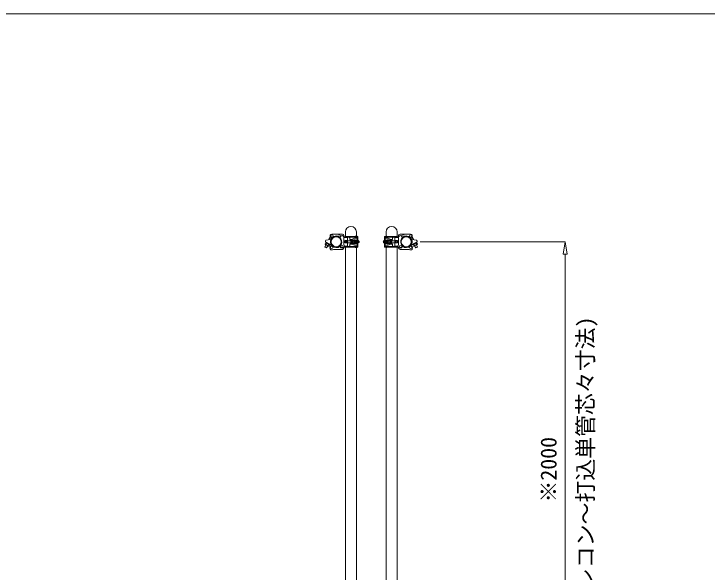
# Model space of a CAD drawing. Units: millimetres, scale not verified. Extents: x -10075 to 10075, y -16938 to 16938.
# Drawn here: x 56 to 3099, y -5512 to -3062 of the extents above; entities that cross this region are included whole.
import ezdxf
from ezdxf.enums import TextEntityAlignment as Align

# ---------------------------------------------------------------- set-up
doc = ezdxf.new("R2010")
doc.units = ezdxf.units.MM
doc.header["$LTSCALE"] = 90
for name, color, linetype, lineweight in [('0-B_図面枠', 134, 'Continuous', 18), ('0-C_寸法', 134, 'Continuous', 18), ('1-0_単管ｸﾗﾝﾌﾟ', 134, 'Continuous', 18)]:
    doc.layers.add(name, color=color, linetype=linetype, lineweight=lineweight)
doc.styles.add('ＭＳ ゴシック', font='')
doc.styles.get('ＭＳ ゴシック').set_extended_font_data('MS Gothic')

msp = doc.modelspace()

# ---------------------------------------------------------------- linework, layer by layer
at = {"layer": '0-B_図面枠'}
msp.add_lwpolyline([(-10075.16, -3062.5), (10049.84, -3062.5), (10049.84, -16937.5), (-10075.16, -16937.5)], close=True, dxfattribs=at)
at = {"layer": '0-C_寸法'}
for p, q in [((1839.82, -4062.5), (2476.84, -4062.5)), ((2466.67, -4117.5), (2475.84, -4062.5)), ((2475.84, -4062.5), (2485.01, -4117.5)), ((2466.67, -4117.5), (2485.01, -4117.5)), ((2475.84, -4117.5), (2475.84, -6007.5))]:
    msp.add_line(p, q, dxfattribs=at)
at = {"layer": '1-0_単管ｸﾗﾝﾌﾟ'}
for p, q in [((1444.94, -4039.76), (1437.42, -4053.82)), ((1445.5, -4040.83), (1438.61, -4053.72)), ((1440.44, -4048.16), (1441.97, -4047.21)), ((1441.18, -4046.79), (1449.99, -4051.5)), ((1447.95, -4053.22), (1452.56, -4044.6)), ((1448.1, -4055.04), (1453.75, -4044.47)), ((1498.01, -4028.61), (1452.28, -4028.61)), ((1492.9, -4036.77), (1477.75, -4028.67)), ((1504.5, -4074.81), (1504.5, -4040.46)), ((1505.02, -4075.46), (1505.02, -4035.61)), ((1505.12, -4043.5), (1521.02, -4043.5)), ((1510.02, -4039.51), (1566.02, -4039.51)), ((1510.02, -4042), (1566.02, -4042)), ((1511.22, -4039.51), (1511.22, -4019.5)), ((1521.02, -4043.5), (1521.02, -4081.5)), ((1522.02, -4042), (1522.02, -4039.51)), ((1530.02, -4042), (1530.02, -4039.51)), ((1532.9, -4052), (1530.02, -4042)), ((1551.01, -4046.93), (1538.9, -4052)), ((1551.01, -4046.93), (1562.01, -4046.93)), ((1559.82, -4019.5), (1559.82, -4037.67)), ((1562.99, -4044.01), (1566.02, -4044.01)), ((1563.01, -4043), (1566.02, -4043)), ((1563.02, -4039.51), (1563.02, -4057.51)), ((1566.02, -4039.51), (1566.02, -4057.51)), ((1739.66, -4039.51), (1683.66, -4039.51)), ((1683.66, -4039.51), (1683.66, -4057.51)), ((1739.66, -4042), (1683.66, -4042)), ((1686.67, -4043), (1683.66, -4043)), ((1686.68, -4044.01), (1683.66, -4044.01)), ((1686.66, -4039.51), (1686.66, -4057.51)), ((1698.66, -4046.93), (1687.66, -4046.93)), ((1689.86, -4019.5), (1689.86, -4037.67)), ((1698.66, -4046.93), (1710.78, -4052)), ((1716.78, -4052), (1719.66, -4042)), ((1719.66, -4042), (1719.66, -4039.51)), ((1727.66, -4042), (1727.66, -4039.51)), ((1744.56, -4043.5), (1728.66, -4043.5)), ((1728.66, -4043.5), (1728.66, -4081.5)), ((1738.46, -4039.51), (1738.46, -4019.5)), ((1744.66, -4075.46), (1744.66, -4035.61)), ((1745.18, -4074.81), (1745.18, -4040.46)), ((1751.66, -4028.61), (1797.41, -4028.61)), ((1756.77, -4036.77), (1771.93, -4028.67)), ((1801.57, -4055.04), (1795.92, -4044.47)), ((1801.74, -4053.22), (1797.13, -4044.6)), ((1808.51, -4046.79), (1799.69, -4051.5)), ((1804.19, -4040.83), (1811.08, -4053.72)), ((1804.74, -4039.76), (1812.27, -4053.82)), ((1809.23, -4048.16), (1807.71, -4047.21)), ((1425.91, -4075.33), (1421.23, -4084.07)), ((1426.8, -4075.79), (1421.41, -4085.87)), ((1423.05, -4073.79), (1437.6, -4081.57)), ((1426.22, -4064.15), (1424.92, -4065.45)), ((1425.44, -4066), (1426.38, -4064.24)), ((1442.75, -4075.25), (1425.44, -4066)), ((1426.22, -4064.15), (1449.68, -4076.69)), ((1443.7, -4073.49), (1426.38, -4064.24)), ((1429.77, -4068.32), (1426.42, -4074.57)), ((1438.42, -4072.94), (1435.08, -4079.2)), ((1443.7, -4073.49), (1442.75, -4075.25)), ((1447.25, -4052.96), (1448.67, -4053.49)), ((1449.26, -4052.88), (1449.2, -4051.08)), ((1509.02, -4057.61), (1509.02, -4067.4)), ((1510.02, -4057.51), (1521.02, -4057.51)), ((1510.02, -4057.51), (1510.02, -4067.5)), ((1510.02, -4067.5), (1521.02, -4067.5)), ((1514.3, -4058.5), (1543.56, -4058.5)), ((1514.3, -4066.51), (1543.56, -4066.51)), ((1518.02, -4057.51), (1518.02, -4067.5)), ((1532.9, -4073), (1530.02, -4083)), ((1532.9, -4057), (1544.32, -4057)), ((1532.9, -4068), (1544.32, -4068)), ((1536.88, -4057.51), (1544.03, -4057.51)), ((1536.88, -4067.5), (1544.03, -4067.5)), ((1551.01, -4078.07), (1538.9, -4073)), ((1545.51, -4057), (1550.51, -4057)), ((1545.51, -4068), (1550.51, -4068)), ((1547.78, -4053.5), (1555.04, -4053.5)), ((1547.78, -4071.5), (1555.04, -4071.5)), ((1553.13, -4058.5), (1568.02, -4058.5)), ((1553.13, -4066.51), (1568.02, -4066.51)), ((1554.07, -4057.51), (1568.87, -4057.51)), ((1554.07, -4067.5), (1568.87, -4067.5)), ((1557.6, -4054.93), (1562.01, -4054.93)), ((1557.6, -4070.07), (1562.01, -4070.07)), ((1563.02, -4085.51), (1563.02, -4067.5)), ((1566.02, -4067.5), (1566.02, -4085.51)), ((1569.64, -4057.75), (1568.87, -4057.51)), ((1569.64, -4067.25), (1568.87, -4067.5)), ((1680.05, -4057.75), (1680.8, -4057.51)), ((1680.05, -4067.25), (1680.8, -4067.5)), ((1695.61, -4057.51), (1680.8, -4057.51)), ((1695.61, -4067.5), (1680.8, -4067.5)), ((1696.55, -4058.5), (1681.65, -4058.5)), ((1696.55, -4066.51), (1681.65, -4066.51)), ((1683.66, -4067.5), (1683.66, -4085.51)), ((1686.66, -4085.51), (1686.66, -4067.5)), ((1692.08, -4054.93), (1687.66, -4054.93)), ((1692.08, -4070.07), (1687.66, -4070.07)), ((1701.9, -4053.5), (1694.64, -4053.5)), ((1701.9, -4071.5), (1694.64, -4071.5)), ((1698.66, -4078.07), (1710.78, -4073)), ((1704.17, -4057), (1699.17, -4057)), ((1704.17, -4068), (1699.17, -4068)), ((1716.78, -4057), (1705.37, -4057)), ((1716.78, -4068), (1705.37, -4068)), ((1712.81, -4057.51), (1705.64, -4057.51)), ((1712.81, -4067.5), (1705.64, -4067.5)), ((1735.38, -4058.5), (1706.12, -4058.5)), ((1735.38, -4066.51), (1706.12, -4066.51)), ((1716.78, -4073), (1719.66, -4083)), ((1739.66, -4057.51), (1728.66, -4057.51)), ((1739.66, -4067.5), (1728.66, -4067.5)), ((1731.66, -4057.51), (1731.66, -4067.5)), ((1739.66, -4057.51), (1739.66, -4067.5)), ((1740.66, -4057.61), (1740.66, -4067.4)), ((1823.45, -4064.15), (1799.99, -4076.69)), ((1800.42, -4052.88), (1800.48, -4051.08)), ((1802.42, -4052.96), (1801.02, -4053.49)), ((1805.99, -4073.49), (1823.29, -4064.24)), ((1805.99, -4073.49), (1806.93, -4075.25)), ((1824.24, -4066), (1806.93, -4075.25)), ((1811.25, -4072.94), (1814.6, -4079.2)), ((1826.63, -4073.79), (1812.08, -4081.57)), ((1819.91, -4068.32), (1823.26, -4074.57)), ((1822.88, -4075.79), (1828.27, -4085.87)), ((1824.24, -4066), (1823.29, -4064.24)), ((1823.45, -4064.15), (1824.76, -4065.45)), ((1823.76, -4075.33), (1828.44, -4084.07)), ((1430.06, -4088.79), (1421.23, -4084.07)), ((1433.85, -4079.57), (1428.46, -4089.64)), ((1428.46, -4089.64), (1430.06, -4088.79)), ((1434.73, -4080.04), (1430.06, -4088.79)), ((1443.92, -4095.22), (1446.05, -4093.1)), ((1498.01, -4095.77), (1458.92, -4095.77)), ((1503.94, -4089.81), (1501.83, -4087.68)), ((1507.17, -4081.5), (1521.02, -4081.5)), ((1510.02, -4083), (1566.02, -4083)), ((1510.02, -4085.51), (1566.02, -4085.51)), ((1511.22, -6008), (1511.22, -4085.51)), ((1521.02, -4081.5), (1519.43, -4083)), ((1522.02, -4085.51), (1522.02, -4083)), ((1530.02, -4085.51), (1530.02, -4083)), ((1551.01, -4078.07), (1562.01, -4078.07)), ((1559.82, -4087.33), (1559.82, -6008)), ((1562.99, -4081), (1566.02, -4081)), ((1563.01, -4082), (1566.02, -4082)), ((1686.68, -4081), (1683.66, -4081)), ((1686.67, -4082), (1683.66, -4082)), ((1739.66, -4083), (1683.66, -4083)), ((1739.66, -4085.51), (1683.66, -4085.51)), ((1698.66, -4078.07), (1687.66, -4078.07)), ((1719.66, -4085.51), (1719.66, -4083)), ((1727.66, -4085.51), (1727.66, -4083)), ((1742.51, -4081.5), (1728.66, -4081.5)), ((1728.66, -4081.5), (1730.24, -4083)), ((1738.46, -6036.5), (1738.46, -4085.51)), ((1745.74, -4089.81), (1747.85, -4087.68)), ((1751.66, -4095.77), (1790.76, -4095.77)), ((1805.75, -4095.22), (1803.63, -4093.1)), ((1814.94, -4080.04), (1819.63, -4088.79)), ((1815.82, -4079.57), (1821.21, -4089.64)), ((1819.63, -4088.79), (1828.44, -4084.07)), ((1821.21, -4089.64), (1819.63, -4088.79))]:
    msp.add_line(p, q, dxfattribs=at)
for points in [[(1530.02, -4042), (1532.9, -4057), (1532.9, -4052), (1538.9, -4052)], [(1719.66, -4042), (1716.78, -4057), (1716.78, -4052), (1710.78, -4052)], [(1425.44, -4066), (1422.1, -4072.26), (1423.05, -4073.79)], [(1423.82, -4060.25), (1425.8, -4054.84), (1447.25, -4052.96)], [(1442.75, -4075.25), (1439.41, -4081.52), (1437.6, -4081.57)], [(1530.02, -4083), (1532.9, -4068), (1532.9, -4073), (1538.9, -4073)], [(1719.66, -4083), (1716.78, -4068), (1716.78, -4073), (1710.78, -4073)], [(1825.87, -4060.25), (1823.89, -4054.84), (1802.42, -4052.96)], [(1806.93, -4075.25), (1810.27, -4081.52), (1812.08, -4081.57)], [(1824.24, -4066), (1827.59, -4072.26), (1826.63, -4073.79)], [(1428.46, -4089.64), (1421.41, -4085.87), (1421.23, -4084.07)], [(1689.86, -4087.33), (1689.86, -6038.49), (1725.65, -6038.49)], [(1821.21, -4089.64), (1828.27, -4085.87), (1828.44, -4084.07)]]:
    msp.add_lwpolyline(points, dxfattribs=at)
for centre, radius in [((1452.29, -4036.61), 5), ((1471.23, -4062.5), 21.8), ((1778.44, -4062.5), 21.8), ((1797.39, -4036.61), 5), ((1496.19, -4082.01), 5), ((1753.5, -4082.01), 5), ((1451.72, -4087.46), 5), ((1797.96, -4087.46), 5)]:
    msp.add_circle(centre, radius, dxfattribs=at)
for centre, radius, start, end in [((1535.52, -4019.5), 24.3, 0, 180), ((1714.16, -4019.5), 24.3, 0, 180), ((1452.29, -4036.61), 8, 89.555, 294.53), ((1471.23, -4062.5), 24.3, 158.23, 141.61), ((1471.23, -4062.5), 25.8, 46.062, 136.061), ((1497.12, -4043.57), 8, 22.798, 204.53), ((1498.01, -4035.61), 7, 0, 90), ((1510.02, -4044.5), 5, 90, 180), ((1510.02, -4044.5), 2.5, 90, 156.42182), ((1558.45, -4043.76), 6.25, 43.038, 136.962), ((1562.01, -4050.94), 4, 270, 90), ((1687.66, -4050.94), 4, 90, 270), ((1691.23, -4043.76), 6.25, 43.038, 136.962), ((1739.66, -4044.5), 5, 0, 90), ((1739.66, -4044.5), 2.5, 23.57818, 90), ((1751.66, -4035.61), 7, 90, 180), ((1752.55, -4043.57), 8, 335.47, 157.202), ((1778.44, -4062.5), 24.3, 38.39, 21.77), ((1778.44, -4062.5), 25.8, 43.939, 133.938), ((1797.39, -4036.61), 8, 245.47, 90.445), ((1425.95, -4070.25), 4.35, 207.478, 276.246), ((1428.51, -4061.97), 5, 159.862, 224.13), ((1438.06, -4063.23), 16.25, 224.274, 259.45), ((1471.23, -4062.5), 25.8, 158.301, 221.08), ((1496.19, -4082.01), 11, 314.862, 40.876), ((1510.02, -4062.5), 5, 90, 270), ((1518.77, -4062.5), 6, 138.19, 221.81), ((1518.77, -4062.5), 6, 123.557, 123.564), ((1518.77, -4062.5), 6, 236.443, 236.462), ((1541.77, -4062.5), 7, 134.415, 225.585), ((1543.77, -4062.5), 7, 134.415, 225.585), ((1545.77, -4062.5), 7, 134.415, 225.585), ((1538.9, -4057), 5, 0, 90), ((1538.9, -4068), 5, 270, 0), ((1547.78, -4062.5), 7, 134.415, 225.585), ((1553.37, -4062.5), 10.6, 121.891, 238.109), ((1553.37, -4062.5), 9.6, 110.364, 249.636), ((1558.38, -4062.5), 9.6, 110.364, 249.636), ((1558.38, -4062.5), 6.6, 130.749, 229.251), ((1559.77, -4062.5), 7, 134.415, 225.585), ((1561.77, -4062.5), 7, 134.415, 225.585), ((1551.7, -4062.5), 9.6, 31.388, 69.636), ((1551.7, -4062.5), 9.6, 290.364, 328.612), ((1563.77, -4062.5), 7, 134.415, 225.585), ((1565.78, -4062.5), 7, 134.415, 225.585), ((1567.77, -4062.5), 7, 134.415, 225.585), ((1562.01, -4074.07), 4, 270, 90), ((1569.77, -4062.5), 7, 134.415, 225.585), ((1571.77, -4062.5), 7, 134.415, 225.585), ((1573.77, -4062.5), 7, 134.415, 225.585), ((1574.77, -4062.5), 7, 137.22, 222.78), ((1565.97, -4062.5), 6, 307.592, 52.408), ((1683.7, -4062.5), 6, 127.592, 232.408), ((1674.91, -4062.5), 7, 317.22, 42.78), ((1675.91, -4062.5), 7, 314.415, 45.585), ((1677.91, -4062.5), 7, 314.415, 45.585), ((1687.66, -4074.07), 4, 90, 270), ((1679.9, -4062.5), 7, 314.415, 45.585), ((1681.91, -4062.5), 7, 314.415, 45.585), ((1683.91, -4062.5), 7, 314.415, 45.585), ((1697.98, -4062.5), 9.6, 110.364, 148.612), ((1697.98, -4062.5), 9.6, 211.388, 249.636), ((1685.91, -4062.5), 7, 314.415, 45.585), ((1687.9, -4062.5), 7, 314.415, 45.585), ((1691.3, -4062.5), 9.6, 290.364, 69.636), ((1689.9, -4062.5), 7, 314.415, 45.585), ((1691.3, -4062.5), 6.6, 310.749, 49.251), ((1696.3, -4062.5), 9.6, 290.364, 69.636), ((1696.3, -4062.5), 10.6, 301.891, 58.109), ((1710.78, -4057), 5, 90, 180), ((1710.78, -4068), 5, 180, 270), ((1701.91, -4062.5), 7, 314.415, 45.585), ((1703.91, -4062.5), 7, 314.415, 45.585), ((1705.9, -4062.5), 7, 314.415, 45.585), ((1707.9, -4062.5), 7, 314.415, 45.585), ((1730.91, -4062.5), 6, 56.436, 56.443), ((1730.91, -4062.5), 6, 303.538, 303.557), ((1730.91, -4062.5), 6, 318.19, 41.81), ((1739.66, -4062.5), 5, 270, 90), ((1753.5, -4082.01), 11, 139.124, 225.138), ((1778.44, -4062.5), 25.8, 318.92, 21.699), ((1811.63, -4063.23), 16.25, 280.55, 315.726), ((1823.72, -4070.25), 4.35, 263.754, 332.522), ((1821.17, -4061.97), 5, 315.87, 20.138), ((1438.93, -4077.2), 4.35, 207.478, 276.246), ((1451.72, -4087.46), 8, 71.788, 224.862), ((1451.72, -4087.46), 11, 224.862, 310.876), ((1471.23, -4062.5), 25.8, 221.076, 311.075), ((1496.19, -4082.01), 8, 161.788, 314.862), ((1498.01, -4088.77), 7, 270, 0), ((1510.02, -4080.5), 5, 231.65819, 270), ((1510.02, -4080.5), 2.5, 203.57818, 270), ((1558.45, -4081.24), 6.25, 223.038, 316.962), ((1691.23, -4081.24), 6.25, 223.038, 316.962), ((1739.66, -4080.5), 2.5, 270, 336.42182), ((1739.66, -4080.5), 5, 270, 308.34181), ((1751.66, -4088.77), 7, 180, 270), ((1753.5, -4082.01), 8, 225.138, 18.212), ((1778.44, -4062.5), 25.8, 228.925, 318.924), ((1797.96, -4087.46), 11, 229.124, 315.138), ((1797.96, -4087.46), 8, 315.138, 108.212), ((1810.75, -4077.2), 4.35, 263.754, 332.522)]:
    msp.add_arc(centre, radius, start, end, dxfattribs=at)

# ---------------------------------------------------------------- texts
at = {"layer": '0-C_寸法', "style": 'ＭＳ ゴシック'}
for s, p in [('(プレコン～打込単管芯々寸法)', (2621.44, -5734.5)), ('※2000', (2459.55, -5206.5))]:
    msp.add_text(s, height=70.38, rotation=90, dxfattribs=at).set_placement(p, align=Align.BOTTOM_LEFT)

doc.saveas('drawing.dxf')
